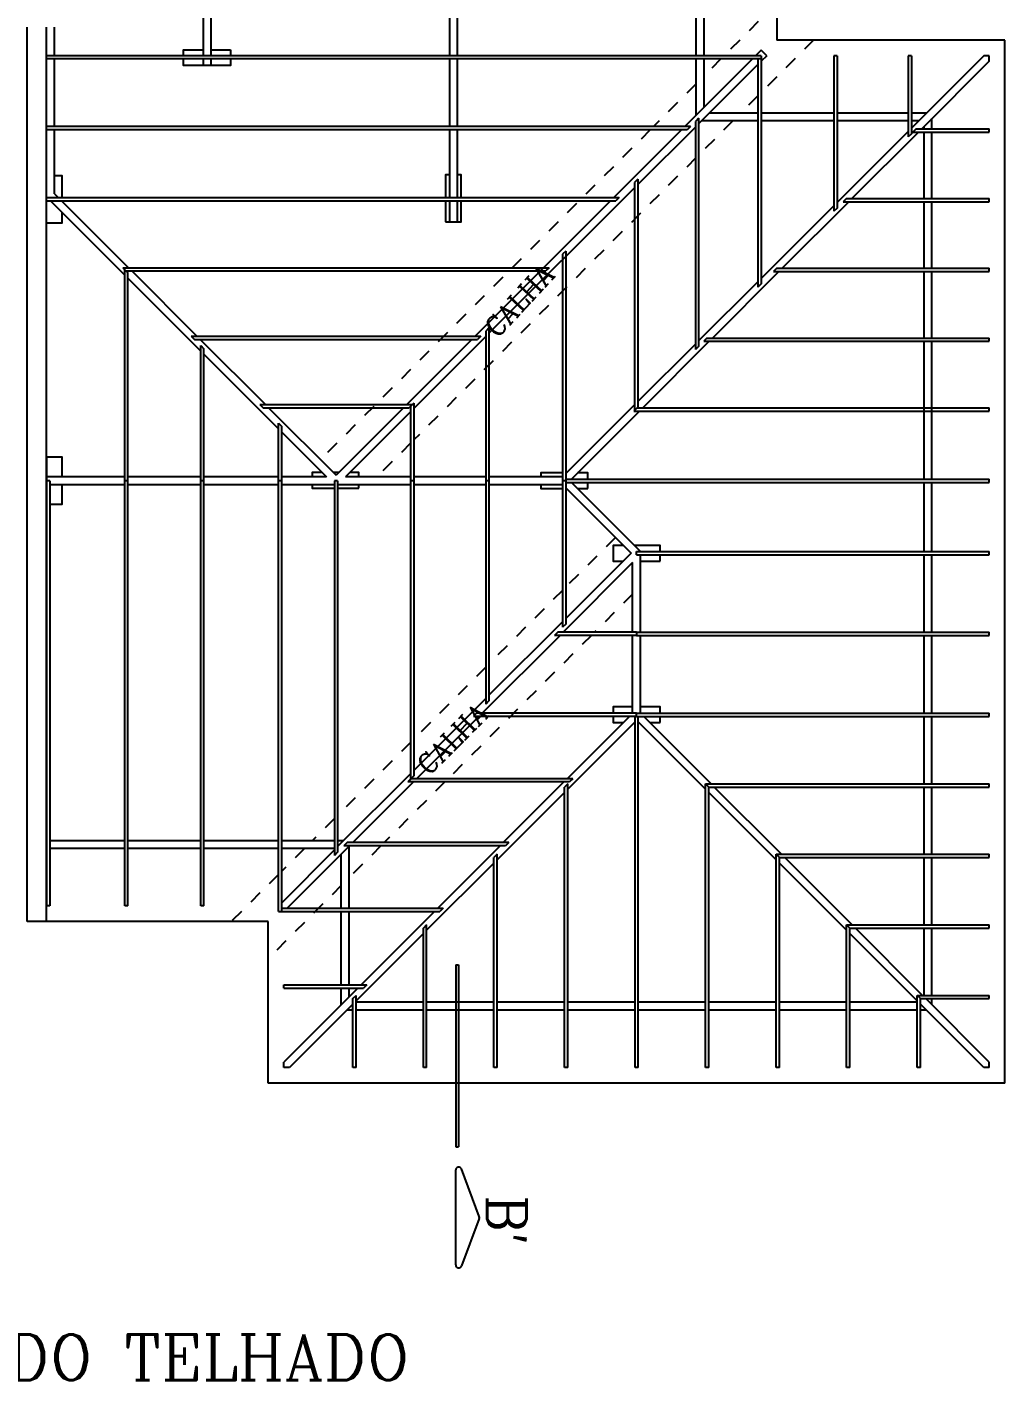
# Model space of a CAD drawing. Extents: x 63 to 100, y -593278 to 70.
# Drawn here: x 92.99 to 100.49, y 47.64 to 58.02 of the extents above; entities that cross this region are included whole.
import ezdxf

# ---------------------------------------------------------------- set-up
doc = ezdxf.new("R2010")
doc.units = 0
doc.header["$LTSCALE"] = 2
doc.linetypes.add('DASHED2', pattern=[0.375, 0.25, -0.125])
for name, color, linetype in [('MADEIRAMENTODETELHADO', 244, 'CONTINUOUS'), ('TELHADO', 30, 'CONTINUOUS'), ('TEXTO', 1, 'CONTINUOUS')]:
    doc.layers.add(name, color=color, linetype=linetype)
doc.styles.add('ROMANC', font='ROMANC.SHX')

msp = doc.modelspace()

# ---------------------------------------------------------------- linework, layer by layer
at = {"layer": 'MADEIRAMENTODETELHADO', "color": 30, "linetype": 'CONTINUOUS', "ltscale": 0.5}
for p, q in [((98.744, 60.468), (98.744, 57.918)), ((98.744, 60.468), (98.744, 57.918)), ((96.234, 58.343), (96.234, 57.798)), ((96.294, 58.343), (96.294, 57.798)), ((98.124, 58.343), (98.124, 57.798)), ((98.184, 58.343), (98.184, 57.798)), ((100.494, 57.918), (98.744, 57.918)), ((100.494, 57.918), (98.744, 57.918)), ((100.494, 49.918), (100.494, 57.918)), ((100.494, 49.918), (100.494, 57.918)), ((99.207, 57.798), (99.182, 57.798)), ((99.207, 57.798), (99.182, 57.798)), ((99.777, 57.798), (99.752, 57.798)), ((99.777, 57.798), (99.752, 57.798)), ((96.234, 57.773), (96.234, 57.255)), ((96.294, 57.773), (96.294, 57.255)), ((98.124, 57.773), (98.124, 57.34)), ((98.184, 57.773), (98.184, 57.4)), ((98.599, 57.298), (98.167, 57.298)), ((98.599, 57.358), (98.227, 57.358)), ((99.182, 57.358), (98.624, 57.358)), ((99.182, 57.298), (98.624, 57.298)), ((99.752, 57.358), (99.207, 57.358)), ((99.752, 57.298), (99.207, 57.298)), ((99.892, 57.358), (99.777, 57.358)), ((99.832, 57.298), (99.777, 57.298)), ((99.934, 57.238), (99.934, 57.316)), ((96.234, 57.23), (96.234, 56.71)), ((96.294, 57.23), (96.294, 56.71)), ((99.874, 57.238), (99.874, 57.256)), ((99.874, 56.703), (99.874, 57.213)), ((99.934, 56.703), (99.934, 57.213)), ((96.234, 56.685), (96.234, 56.524)), ((96.294, 56.685), (96.294, 56.524)), ((99.874, 56.168), (99.874, 56.678)), ((99.934, 56.168), (99.934, 56.678)), ((99.874, 55.633), (99.874, 56.143)), ((99.934, 55.633), (99.934, 56.143)), ((99.874, 54.55), (99.874, 55.608)), ((99.934, 54.55), (99.934, 55.608)), ((99.874, 53.995), (99.874, 54.525)), ((99.934, 53.995), (99.934, 54.525)), ((99.874, 53.377), (99.874, 53.97)), ((99.934, 53.377), (99.934, 53.97)), ((99.874, 52.755), (99.874, 53.352)), ((99.934, 52.755), (99.934, 53.352)), ((97.657, 50.038), (97.657, 52.73)), ((97.682, 50.038), (97.682, 52.73)), ((99.874, 52.214), (99.874, 52.73)), ((99.934, 52.214), (99.934, 52.73)), ((100.374, 52.73), (100.374, 52.755)), ((97.141, 50.038), (97.141, 52.214)), ((98.198, 50.038), (98.198, 52.214)), ((100.374, 52.189), (100.374, 52.214)), ((100.374, 52.189), (100.374, 52.214)), ((97.116, 50.038), (97.116, 52.189)), ((98.223, 50.038), (98.223, 52.189)), ((99.874, 51.673), (99.874, 52.189)), ((99.934, 51.673), (99.934, 52.189)), ((93.743, 51.777), (93.169, 51.777)), ((93.743, 51.717), (93.169, 51.717)), ((94.326, 51.777), (93.768, 51.777)), ((94.326, 51.717), (93.768, 51.717)), ((94.922, 51.777), (94.351, 51.777)), ((94.922, 51.717), (94.351, 51.717)), ((95.351, 51.777), (94.947, 51.777)), ((95.351, 51.717), (94.947, 51.717)), ((95.422, 51.777), (95.376, 51.777)), ((95.464, 51.26), (95.464, 51.738)), ((95.404, 51.26), (95.404, 51.675)), ((96.575, 50.038), (96.575, 51.648)), ((96.6, 50.038), (96.6, 51.673)), ((98.739, 50.038), (98.739, 51.673)), ((98.764, 50.038), (98.764, 51.648)), ((99.874, 51.132), (99.874, 51.648)), ((99.934, 51.132), (99.934, 51.648)), ((100.374, 51.648), (100.374, 51.673)), ((100.374, 51.648), (100.374, 51.673)), ((93.169, 51.277), (93.144, 51.277)), ((93.768, 51.277), (93.743, 51.277)), ((94.351, 51.277), (94.326, 51.277)), ((94.844, 51.157), (93.144, 51.157)), ((94.844, 51.157), (93.144, 51.157)), ((94.844, 49.918), (94.844, 51.157)), ((95.404, 50.672), (95.404, 51.235)), ((95.464, 50.672), (95.464, 51.235)), ((96.034, 50.038), (96.034, 51.107)), ((96.059, 50.038), (96.059, 51.132)), ((99.28, 50.038), (99.28, 51.132)), ((99.305, 50.038), (99.305, 51.107)), ((99.874, 50.591), (99.874, 51.107)), ((99.934, 50.591), (99.934, 51.107)), ((100.374, 51.107), (100.374, 51.132)), ((100.374, 51.107), (100.374, 51.132)), ((94.964, 50.647), (94.964, 50.672)), ((95.404, 50.52), (95.404, 50.647)), ((95.464, 50.58), (95.464, 50.647)), ((95.493, 50.038), (95.493, 50.566)), ((95.518, 50.038), (95.518, 50.591)), ((96.034, 50.538), (95.518, 50.538)), ((96.575, 50.538), (96.059, 50.538)), ((97.116, 50.538), (96.6, 50.538)), ((97.657, 50.538), (97.141, 50.538)), ((98.198, 50.538), (97.682, 50.538)), ((98.739, 50.538), (98.223, 50.538)), ((99.28, 50.538), (98.764, 50.538)), ((99.821, 50.538), (99.305, 50.538)), ((99.821, 50.038), (99.821, 50.591)), ((99.846, 50.038), (99.846, 50.566)), ((99.934, 50.52), (99.934, 50.566)), ((100.374, 50.566), (100.374, 50.591)), ((100.374, 50.566), (100.374, 50.591)), ((95.493, 50.478), (95.447, 50.478)), ((96.034, 50.478), (95.518, 50.478)), ((96.575, 50.478), (96.059, 50.478)), ((97.116, 50.478), (96.6, 50.478)), ((97.657, 50.478), (97.141, 50.478)), ((98.198, 50.478), (97.682, 50.478)), ((98.739, 50.478), (98.223, 50.478)), ((99.28, 50.478), (98.764, 50.478)), ((99.821, 50.478), (99.305, 50.478)), ((99.892, 50.478), (99.846, 50.478)), ((95.518, 50.038), (95.493, 50.038)), ((95.518, 50.038), (95.493, 50.038)), ((96.059, 50.038), (96.034, 50.038)), ((96.059, 50.038), (96.034, 50.038)), ((96.6, 50.038), (96.575, 50.038)), ((96.6, 50.038), (96.575, 50.038)), ((97.141, 50.038), (97.116, 50.038)), ((97.141, 50.038), (97.116, 50.038)), ((97.682, 50.038), (97.657, 50.038)), ((97.682, 50.038), (97.657, 50.038)), ((98.223, 50.038), (98.198, 50.038)), ((98.223, 50.038), (98.198, 50.038)), ((98.764, 50.038), (98.739, 50.038)), ((98.764, 50.038), (98.739, 50.038)), ((99.305, 50.038), (99.28, 50.038)), ((99.305, 50.038), (99.28, 50.038)), ((99.846, 50.038), (99.821, 50.038)), ((99.846, 50.038), (99.821, 50.038)), ((100.494, 49.918), (94.844, 49.918)), ((100.494, 49.918), (94.844, 49.918))]:
    msp.add_line(p, q, dxfattribs=at)
at = {"layer": 'MADEIRAMENTODETELHADO', "color": 244, "linetype": 'CONTINUOUS', "ltscale": 0.5}
for p, q in [((100.374, 57.798), (100.332, 57.798)), ((94.964, 50.038), (94.964, 50.08)), ((95.007, 50.038), (94.964, 50.038)), ((100.374, 50.038), (100.332, 50.038)), ((100.374, 50.038), (100.374, 50.08))]:
    msp.add_line(p, q, dxfattribs=at)
at = {"layer": 'MADEIRAMENTODETELHADO', "color": 30, "ltscale": 0.2}
for points in [[(95.257, 54.602), (95.18, 54.602), (95.18, 54.568)], [(95.386, 54.602), (95.342, 54.602)], [(95.54, 54.568), (95.54, 54.602), (95.471, 54.602)], [(95.18, 54.508), (95.18, 54.482), (95.351, 54.482)], [(95.376, 54.482), (95.54, 54.482)], [(95.54, 54.482), (95.54, 54.508)]]:
    msp.add_lwpolyline(points, dxfattribs=at)
at = {"layer": 'TELHADO', "color": 244, "linetype": 'CONTINUOUS', "ltscale": 0.2}
for p, q in [((94.344, 60.66), (94.344, 57.798)), ((94.404, 58.343), (94.404, 57.798)), ((94.344, 57.773), (94.344, 57.724)), ((94.404, 57.773), (94.404, 57.724))]:
    msp.add_line(p, q, dxfattribs=at)
at = {"layer": 'TELHADO', "color": 30, "linetype": 'DASHED2', "ltscale": 0.2}
for p, q in [((98.744, 58.201), (98.341, 57.798)), ((99.027, 57.918), (98.624, 57.515)), ((98.316, 57.773), (98.184, 57.641)), ((98.124, 57.581), (97.799, 57.255)), ((98.599, 57.49), (98.467, 57.358)), ((98.407, 57.298), (95.961, 54.851)), ((97.774, 57.23), (95.244, 54.7)), ((95.936, 54.826), (95.677, 54.568)), ((97.507, 54.102), (97.126, 53.722)), ((97.101, 53.697), (96.537, 53.133)), ((97.639, 53.669), (97.347, 53.377)), ((97.322, 53.352), (96.223, 52.253)), ((96.512, 53.108), (95.961, 52.556)), ((95.936, 52.531), (95.376, 51.972)), ((96.198, 52.228), (95.733, 51.763)), ((95.351, 51.947), (95.181, 51.777)), ((95.121, 51.717), (94.947, 51.543)), ((95.708, 51.738), (95.464, 51.494)), ((94.922, 51.518), (94.561, 51.157)), ((95.404, 51.434), (94.844, 50.874))]:
    msp.add_line(p, q, dxfattribs=at)
at = {"layer": 'TELHADO', "color": 5, "linetype": 'CONTINUOUS', "ltscale": 0.5}
for p, q in [((92.994, 51.157), (92.994, 58.018)), ((93.144, 51.157), (93.144, 58.018))]:
    msp.add_line(p, q, dxfattribs=at)
at = {"layer": 'TELHADO', "color": 244, "linetype": 'CONTINUOUS', "ltscale": 0.5}
for p, q in [((93.204, 57.798), (93.204, 58.018)), ((93.204, 57.255), (93.204, 57.773)), ((93.204, 56.74), (93.204, 57.23))]:
    msp.add_line(p, q, dxfattribs=at)
at = {"layer": 'TELHADO', "color": 30, "ltscale": 0.2}
for p, q in [((98.624, 57.798), (93.144, 57.798)), ((98.624, 57.798), (98.624, 56.048)), ((99.182, 57.798), (99.182, 56.605)), ((99.207, 57.798), (99.207, 56.63)), ((99.752, 57.798), (99.752, 57.175)), ((99.777, 57.798), (99.777, 57.2)), ((98.624, 57.773), (93.144, 57.773)), ((98.599, 57.773), (98.599, 56.023)), ((98.145, 57.319), (98.12, 57.294)), ((98.12, 57.294), (98.12, 55.544)), ((98.145, 57.319), (98.145, 55.569)), ((98.082, 57.255), (93.144, 57.255)), ((98.057, 57.23), (93.144, 57.23)), ((98.082, 57.255), (98.057, 57.23)), ((99.777, 57.2), (99.752, 57.175)), ((99.814, 57.238), (99.789, 57.213)), ((99.789, 57.213), (100.374, 57.213)), ((99.814, 57.238), (100.374, 57.238)), ((100.374, 57.213), (100.374, 57.238)), ((97.678, 56.852), (97.653, 56.827)), ((97.653, 56.827), (97.653, 55.077)), ((97.678, 56.852), (97.678, 55.102)), ((93.144, 56.71), (97.536, 56.71)), ((93.144, 56.685), (97.511, 56.685)), ((97.536, 56.71), (97.511, 56.685)), ((99.279, 56.703), (99.254, 56.678)), ((99.254, 56.678), (100.374, 56.678)), ((99.279, 56.703), (100.374, 56.703)), ((100.374, 56.678), (100.374, 56.703)), ((99.207, 56.63), (99.182, 56.605)), ((97.126, 56.3), (97.101, 56.275)), ((97.101, 56.275), (97.101, 53.414)), ((97.126, 56.3), (97.126, 53.439)), ((93.729, 56.172), (96.999, 56.172)), ((93.729, 56.172), (93.768, 56.134)), ((93.743, 51.277), (93.743, 56.159)), ((93.754, 56.147), (96.974, 56.147)), ((96.999, 56.172), (96.974, 56.147)), ((98.744, 56.168), (98.719, 56.143)), ((98.719, 56.143), (100.374, 56.143)), ((98.744, 56.168), (100.374, 56.168)), ((100.374, 56.143), (100.374, 56.168)), ((93.768, 51.277), (93.768, 56.134)), ((98.624, 56.048), (98.599, 56.023)), ((94.254, 55.647), (96.474, 55.647)), ((94.254, 55.647), (94.279, 55.622)), ((94.279, 55.622), (96.449, 55.622)), ((96.474, 55.647), (96.449, 55.622)), ((96.537, 55.711), (96.512, 55.686)), ((96.512, 55.686), (96.512, 52.825)), ((96.537, 55.711), (96.537, 52.85)), ((98.209, 55.633), (98.184, 55.608)), ((98.209, 55.633), (100.374, 55.633)), ((100.374, 55.608), (100.374, 55.633)), ((94.326, 55.576), (94.351, 55.551)), ((94.326, 51.277), (94.326, 55.576)), ((94.351, 51.277), (94.351, 55.551)), ((98.145, 55.569), (98.12, 55.544)), ((98.184, 55.608), (100.374, 55.608)), ((94.779, 55.122), (95.949, 55.122)), ((94.779, 55.122), (94.804, 55.097)), ((95.961, 55.134), (95.924, 55.097)), ((95.936, 55.109), (95.936, 52.249)), ((95.961, 55.134), (95.961, 52.274)), ((97.678, 55.102), (97.649, 55.073)), ((94.804, 55.097), (95.924, 55.097)), ((97.649, 55.073), (100.374, 55.073)), ((97.674, 55.098), (100.374, 55.098)), ((100.374, 55.073), (100.374, 55.098)), ((94.922, 51.235), (94.922, 54.98)), ((94.922, 54.98), (94.947, 54.955)), ((94.947, 51.235), (94.947, 54.955)), ((93.144, 54.568), (93.144, 51.277)), ((93.169, 54.538), (93.144, 54.538)), ((93.169, 54.538), (93.169, 51.277)), ((93.768, 54.538), (93.743, 54.538)), ((94.351, 54.538), (94.326, 54.538)), ((94.947, 54.538), (94.922, 54.538)), ((94.947, 54.538), (94.922, 54.538)), ((95.351, 54.538), (95.351, 51.664)), ((95.376, 54.538), (95.351, 54.538)), ((95.376, 54.538), (95.376, 51.689)), ((95.961, 54.538), (95.936, 54.538)), ((96.537, 54.538), (96.512, 54.538)), ((97.126, 54.538), (97.101, 54.538)), ((97.126, 54.55), (100.374, 54.55)), ((97.126, 54.525), (100.374, 54.525)), ((100.374, 54.525), (100.374, 54.55)), ((97.669, 53.995), (100.374, 53.995)), ((97.669, 53.97), (97.669, 53.995)), ((97.669, 53.97), (100.374, 53.97)), ((100.374, 53.97), (100.374, 53.995)), ((97.126, 53.439), (97.101, 53.414)), ((97.064, 53.377), (97.039, 53.352)), ((97.669, 53.352), (97.039, 53.352)), ((97.669, 53.377), (97.064, 53.377)), ((97.669, 53.377), (100.374, 53.377)), ((97.669, 53.377), (97.669, 53.352)), ((97.669, 53.352), (100.374, 53.352)), ((100.374, 53.352), (100.374, 53.377)), ((96.537, 52.85), (96.512, 52.825)), ((96.442, 52.755), (96.417, 52.73)), ((97.669, 52.73), (96.417, 52.73)), ((97.669, 52.755), (96.442, 52.755)), ((97.669, 52.755), (100.374, 52.755)), ((97.669, 52.73), (97.669, 52.755)), ((97.669, 52.73), (100.374, 52.73)), ((95.961, 52.274), (95.915, 52.228)), ((95.94, 52.253), (95.915, 52.228)), ((97.154, 52.228), (95.915, 52.228)), ((97.179, 52.253), (95.94, 52.253)), ((97.141, 52.214), (97.116, 52.189)), ((97.179, 52.253), (97.154, 52.228)), ((98.198, 52.214), (100.374, 52.214)), ((98.223, 52.189), (98.198, 52.214)), ((98.223, 52.189), (100.374, 52.189)), ((95.376, 51.689), (95.351, 51.664)), ((95.45, 51.763), (95.425, 51.738)), ((96.664, 51.738), (95.425, 51.738)), ((96.689, 51.763), (95.45, 51.763)), ((96.689, 51.763), (96.664, 51.738)), ((96.6, 51.673), (96.575, 51.648)), ((98.739, 51.673), (100.374, 51.673)), ((98.764, 51.648), (98.739, 51.673)), ((98.764, 51.648), (100.374, 51.648)), ((94.922, 51.235), (96.161, 51.235)), ((94.947, 51.26), (96.186, 51.26)), ((96.186, 51.26), (96.161, 51.235)), ((96.034, 51.107), (96.059, 51.132)), ((96.059, 51.132), (96.034, 51.107)), ((99.28, 51.132), (100.374, 51.132)), ((99.305, 51.107), (99.28, 51.132)), ((99.305, 51.107), (100.374, 51.107)), ((94.964, 50.672), (95.599, 50.672)), ((94.964, 50.647), (95.574, 50.647)), ((95.599, 50.672), (95.574, 50.647)), ((95.493, 50.566), (95.518, 50.591)), ((99.821, 50.591), (100.374, 50.591)), ((99.846, 50.566), (99.821, 50.591)), ((99.846, 50.566), (100.374, 50.566))]:
    msp.add_line(p, q, dxfattribs=at)
at = {"layer": 'TELHADO', "color": 244, "ltscale": 0.2}
for p, q in [((98.624, 57.84), (98.582, 57.798)), ((98.667, 57.798), (98.624, 57.84)), ((98.667, 57.798), (98.624, 57.756)), ((100.332, 57.798), (99.777, 57.243)), ((100.374, 57.756), (100.374, 57.798)), ((98.557, 57.773), (98.184, 57.4)), ((98.599, 57.731), (98.227, 57.358)), ((100.374, 57.756), (99.856, 57.238)), ((98.184, 57.4), (98.039, 57.255)), ((98.227, 57.358), (98.145, 57.276)), ((98.014, 57.23), (97.494, 56.71)), ((98.12, 57.251), (97.678, 56.81)), ((99.752, 57.218), (99.207, 56.673)), ((99.831, 57.213), (99.321, 56.703)), ((97.653, 56.785), (96.537, 55.669)), ((93.174, 56.685), (93.743, 56.116)), ((93.204, 56.74), (93.234, 56.71)), ((93.259, 56.685), (93.772, 56.172)), ((97.469, 56.685), (96.431, 55.647)), ((99.296, 56.678), (98.786, 56.168)), ((99.182, 56.648), (98.624, 56.09)), ((93.797, 56.147), (94.297, 55.647)), ((98.761, 56.143), (98.251, 55.633)), ((93.768, 56.091), (94.326, 55.533)), ((98.599, 56.065), (98.145, 55.611)), ((94.322, 55.622), (94.822, 55.122)), ((96.406, 55.622), (95.906, 55.122)), ((96.512, 55.644), (95.961, 55.092)), ((98.12, 55.586), (97.678, 55.145)), ((98.226, 55.608), (97.716, 55.098)), ((94.351, 55.508), (94.922, 54.937)), ((97.653, 55.12), (97.126, 54.593)), ((94.847, 55.097), (95.364, 54.58)), ((95.881, 55.097), (95.364, 54.58)), ((95.936, 55.067), (95.436, 54.568)), ((97.691, 55.073), (97.169, 54.55)), ((94.947, 54.912), (95.291, 54.568)), ((93.743, 54.568), (93.144, 54.568)), ((93.743, 54.508), (93.169, 54.508)), ((94.326, 54.568), (93.768, 54.568)), ((94.326, 54.508), (93.768, 54.508)), ((94.922, 54.568), (94.351, 54.568)), ((94.922, 54.508), (94.351, 54.508)), ((95.291, 54.568), (94.947, 54.568)), ((95.351, 54.508), (94.947, 54.508)), ((95.936, 54.508), (95.376, 54.508)), ((95.936, 54.568), (95.436, 54.568)), ((96.512, 54.568), (95.961, 54.568)), ((96.512, 54.508), (95.961, 54.508)), ((97.101, 54.568), (96.537, 54.568)), ((97.101, 54.508), (96.537, 54.508)), ((97.126, 54.483), (97.627, 53.982)), ((97.169, 54.525), (97.699, 53.995)), ((97.627, 53.982), (97.126, 53.482)), ((97.699, 53.377), (97.699, 53.97)), ((97.639, 53.91), (97.107, 53.377)), ((97.639, 53.377), (97.639, 53.91)), ((97.101, 53.457), (96.537, 52.893)), ((97.082, 53.352), (96.485, 52.755)), ((97.639, 52.755), (97.639, 53.352)), ((97.699, 52.755), (97.699, 53.352)), ((96.512, 52.868), (95.961, 52.316)), ((96.46, 52.73), (95.982, 52.253)), ((97.614, 52.73), (97.137, 52.253)), ((98.24, 52.214), (97.724, 52.73)), ((97.657, 52.688), (97.141, 52.172)), ((98.198, 52.172), (97.682, 52.688)), ((95.936, 52.291), (95.376, 51.732)), ((95.957, 52.228), (95.492, 51.763)), ((97.112, 52.228), (96.647, 51.763)), ((97.116, 52.147), (96.6, 51.631)), ((98.739, 51.631), (98.223, 52.147)), ((98.781, 51.673), (98.265, 52.189)), ((95.351, 51.707), (94.947, 51.302)), ((95.467, 51.738), (94.989, 51.26)), ((96.622, 51.738), (96.144, 51.26)), ((96.575, 51.606), (96.059, 51.09)), ((99.28, 51.09), (98.764, 51.606)), ((99.322, 51.132), (98.806, 51.648)), ((96.119, 51.235), (95.556, 50.672)), ((96.034, 51.065), (95.518, 50.549)), ((99.821, 50.549), (99.305, 51.065)), ((99.863, 50.591), (99.347, 51.107)), ((95.531, 50.647), (94.964, 50.08)), ((100.374, 50.08), (99.888, 50.566)), ((95.493, 50.524), (95.007, 50.038)), ((100.332, 50.038), (99.846, 50.524))]:
    msp.add_line(p, q, dxfattribs=at)
at = {"layer": 'TELHADO', "color": 5, "ltscale": 0.2}
msp.add_line((93.144, 51.157), (92.994, 51.157), dxfattribs=at)
at = {"layer": 'TELHADO', "color": 30, "ltscale": 0.2}
for points in [[(94.194, 57.798), (94.194, 57.844), (94.344, 57.844)], [(94.404, 57.844), (94.554, 57.844)], [(94.554, 57.844), (94.554, 57.798)], [(94.554, 57.773), (94.554, 57.724), (94.194, 57.724), (94.194, 57.773)], [(93.264, 56.71), (93.264, 56.877), (93.204, 56.877)], [(96.234, 56.884), (96.204, 56.884), (96.204, 56.71)], [(96.324, 56.71), (96.324, 56.884), (96.294, 56.884)], [(93.264, 56.68), (93.264, 56.685)], [(96.204, 56.685), (96.204, 56.524)], [(96.204, 56.524), (96.324, 56.524), (96.324, 56.685)], [(93.144, 56.517), (93.264, 56.517), (93.264, 56.595)], [(93.264, 54.568), (93.264, 54.718), (93.144, 54.718), (93.144, 54.358)], [(97.101, 54.598), (96.934, 54.598), (96.934, 54.568)], [(97.131, 54.598), (97.126, 54.598)], [(97.294, 54.55), (97.294, 54.598), (97.216, 54.598)], [(93.169, 54.358), (93.264, 54.358), (93.264, 54.508)], [(96.934, 54.508), (96.934, 54.478), (97.101, 54.478)], [(97.126, 54.478), (97.131, 54.478)], [(97.216, 54.478), (97.294, 54.478)], [(97.294, 54.478), (97.294, 54.525)], [(93.144, 54.358), (93.144, 54.358)], [(97.567, 54.042), (97.489, 54.042), (97.489, 53.922), (97.567, 53.922)], [(97.849, 53.995), (97.849, 54.042), (97.652, 54.042)], [(97.849, 53.922), (97.849, 53.97)], [(97.699, 53.922), (97.849, 53.922)], [(97.639, 52.803), (97.489, 52.803), (97.489, 52.755)], [(97.489, 52.73), (97.489, 52.683), (97.567, 52.683)], [(97.849, 52.755), (97.849, 52.803), (97.699, 52.803)], [(97.849, 52.683), (97.849, 52.73)], [(97.772, 52.683), (97.849, 52.683)]]:
    msp.add_lwpolyline(points, dxfattribs=at)
at = {"layer": 'TEXTO', "color": 3, "ltscale": 0.3}
for p, q in [((96.283, 50.825), (96.283, 49.43)), ((96.283, 50.825), (96.304, 50.825)), ((96.304, 50.825), (96.304, 49.43)), ((96.283, 49.43), (96.304, 49.43))]:
    msp.add_line(p, q, dxfattribs=at)
at = {"layer": 'TEXTO', "color": 3, "linetype": 'CONTINUOUS', "ltscale": 0.3}
for p, q in [((96.282, 48.524), (96.282, 49.252)), ((96.462, 48.896), (96.326, 49.26)), ((96.462, 48.88), (96.326, 48.516))]:
    msp.add_line(p, q, dxfattribs=at)
for centre, start, end in [((96.305, 49.252), 20.6014, 180), ((96.441, 48.888), 339.3986, 20.6014), ((96.441, 48.888), 339.3986, 20.6014), ((96.305, 48.524), 180, 339.3986)]:
    msp.add_arc(centre, 0.0225, start, end, dxfattribs=at)

# ---------------------------------------------------------------- texts
at = {"layer": 'TEXTO', "color": 30, "ltscale": 0.3, "style": 'ROMANC'}
for rotation, p in [(47.2537, (96.601, 55.627)), (45.0936, (96.076, 52.272))]:
    msp.add_text('CALHA', height=0.15, rotation=rotation, dxfattribs=at).set_placement(p)
at = {"layer": 'TEXTO', "color": 3, "linetype": 'CONTINUOUS', "ltscale": 0.3, "style": 'ROMANC'}
msp.add_text("B'", height=0.3, rotation=270, dxfattribs=at).set_placement((96.524, 49.058))
at = {"layer": 'TEXTO', "color": 5, "ltscale": 0.3, "style": 'ROMANC'}
msp.add_text('PLANTA DA ESTRUTURA DO TELHADO', height=0.35, dxfattribs=at).set_placement((86.793, 47.641))

doc.saveas('drawing.dxf')
